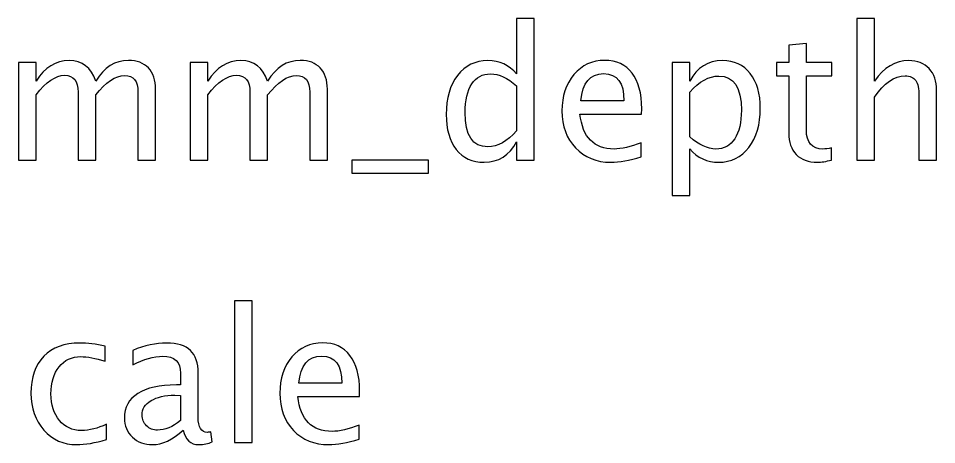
# Model space of a CAD drawing. Header units: centimetres. Extents: x -29.5 to 29.3, y -24.7 to 29.8.
# Drawn here: x -7.5 to -3.274, y 13.359 to 15.323 of the extents above; entities that cross this region are included whole.
import ezdxf

# ---------------------------------------------------------------- set-up
doc = ezdxf.new("R2010")
doc.units = ezdxf.units.CM
doc.header["$MEASUREMENT"] = 0
doc.layers.add('Layer 1', color=7, linetype='Continuous')

msp = doc.modelspace()

# ---------------------------------------------------------------- linework, layer by layer
at = {"layer": 'Layer 1'}
for points, knots in [([(-5.20702, 14.67044), (-5.20702, 14.67044), (-5.20702, 14.75468), (-5.20702, 14.75468), (-5.20702, 14.75468), (-5.24018, 14.69175), (-5.29013, 14.66028), (-5.35688, 14.66028), (-5.35688, 14.66028), (-5.41106, 14.66028), (-5.45368, 14.67989), (-5.48472, 14.71926), (-5.48472, 14.71926), (-5.51577, 14.75863), (-5.53129, 14.8124), (-5.53129, 14.88056), (-5.53129, 14.88056), (-5.53129, 14.95506), (-5.51365, 15.01503), (-5.47851, 15.06047), (-5.47851, 15.06047), (-5.44324, 15.10577), (-5.39695, 15.12849), (-5.33952, 15.12849), (-5.33952, 15.12849), (-5.28632, 15.12849), (-5.24201, 15.10817), (-5.20702, 15.06739), (-5.20702, 15.06739), (-5.20702, 15.06739), (-5.20702, 15.32322), (-5.20702, 15.32322), (-5.20702, 15.32322), (-5.20702, 15.32322), (-5.12573, 15.32322), (-5.12573, 15.32322), (-5.12573, 15.32322), (-5.12573, 15.32322), (-5.12573, 14.67044), (-5.12573, 14.67044), (-5.12573, 14.67044), (-5.12573, 14.67044), (-5.20702, 14.67044), (-5.20702, 14.67044)], [0, 0, 0, 0, 0.0833333, 0.0833333, 0.0833333, 0.0833333, 0.1666667, 0.1666667, 0.1666667, 0.1666667, 0.25, 0.25, 0.25, 0.25, 0.3333333, 0.3333333, 0.3333333, 0.3333333, 0.4166667, 0.4166667, 0.4166667, 0.4166667, 0.5, 0.5, 0.5, 0.5, 0.5833333, 0.5833333, 0.5833333, 0.5833333, 0.6666667, 0.6666667, 0.6666667, 0.6666667, 0.75, 0.75, 0.75, 0.75, 0.8333333, 0.8333333, 0.8333333, 0.8333333, 1, 1, 1, 1]), ([(-3.64166, 14.67044), (-3.64166, 14.67044), (-3.64166, 15.32322), (-3.64166, 15.32322), (-3.64166, 15.32322), (-3.64166, 15.32322), (-3.56038, 15.32322), (-3.56038, 15.32322), (-3.56038, 15.32322), (-3.56038, 15.32322), (-3.56038, 15.03437), (-3.56038, 15.03437), (-3.56038, 15.03437), (-3.51734, 15.09716), (-3.46456, 15.12849), (-3.40219, 15.12849), (-3.40219, 15.12849), (-3.36296, 15.12849), (-3.33178, 15.11621), (-3.30878, 15.09152), (-3.30878, 15.09152), (-3.28578, 15.06696), (-3.2742, 15.0338), (-3.2742, 14.99232), (-3.2742, 14.99232), (-3.2742, 14.99232), (-3.2742, 14.67044), (-3.2742, 14.67044), (-3.2742, 14.67044), (-3.2742, 14.67044), (-3.35549, 14.67044), (-3.35549, 14.67044), (-3.35549, 14.67044), (-3.35549, 14.67044), (-3.35549, 14.96579), (-3.35549, 14.96579), (-3.35549, 14.96579), (-3.35549, 14.99909), (-3.36042, 15.0228), (-3.37016, 15.03691), (-3.37016, 15.03691), (-3.38004, 15.05116), (-3.39627, 15.05821), (-3.41899, 15.05821), (-3.41899, 15.05821), (-3.46894, 15.05821), (-3.51607, 15.02562), (-3.56038, 14.96042), (-3.56038, 14.96042), (-3.56038, 14.96042), (-3.56038, 14.67044), (-3.56038, 14.67044), (-3.56038, 14.67044), (-3.56038, 14.67044), (-3.64166, 14.67044), (-3.64166, 14.67044)], [0, 0, 0, 0, 0.0666667, 0.0666667, 0.0666667, 0.0666667, 0.1333333, 0.1333333, 0.1333333, 0.1333333, 0.2, 0.2, 0.2, 0.2, 0.2666667, 0.2666667, 0.2666667, 0.2666667, 0.3333333, 0.3333333, 0.3333333, 0.3333333, 0.4, 0.4, 0.4, 0.4, 0.4666667, 0.4666667, 0.4666667, 0.4666667, 0.5333333, 0.5333333, 0.5333333, 0.5333333, 0.6, 0.6, 0.6, 0.6, 0.6666667, 0.6666667, 0.6666667, 0.6666667, 0.7333333, 0.7333333, 0.7333333, 0.7333333, 0.8, 0.8, 0.8, 0.8, 0.8666667, 0.8666667, 0.8666667, 0.8666667, 1, 1, 1, 1]), ([(-3.75765, 14.67058), (-3.78277, 14.66367), (-3.80464, 14.66028), (-3.82312, 14.66028), (-3.82312, 14.66028), (-3.86461, 14.66028), (-3.89693, 14.67213), (-3.92007, 14.69584), (-3.92007, 14.69584), (-3.94335, 14.71955), (-3.95492, 14.75243), (-3.95492, 14.79462), (-3.95492, 14.79462), (-3.95492, 14.79462), (-3.95492, 15.05821), (-3.95492, 15.05821), (-3.95492, 15.05821), (-3.95492, 15.05821), (-4.01109, 15.05821), (-4.01109, 15.05821), (-4.01109, 15.05821), (-4.01109, 15.05821), (-4.01109, 15.11918), (-4.01109, 15.11918), (-4.01109, 15.11918), (-4.01109, 15.11918), (-3.95492, 15.11918), (-3.95492, 15.11918), (-3.95492, 15.11918), (-3.95492, 15.11918), (-3.95492, 15.20031), (-3.95492, 15.20031), (-3.95492, 15.20031), (-3.95492, 15.20031), (-3.87364, 15.20808), (-3.87364, 15.20808), (-3.87364, 15.20808), (-3.87364, 15.20808), (-3.87364, 15.11918), (-3.87364, 15.11918), (-3.87364, 15.11918), (-3.87364, 15.11918), (-3.75596, 15.11918), (-3.75596, 15.11918), (-3.75596, 15.11918), (-3.75596, 15.11918), (-3.75596, 15.05821), (-3.75596, 15.05821), (-3.75596, 15.05821), (-3.75596, 15.05821), (-3.87364, 15.05821), (-3.87364, 15.05821), (-3.87364, 15.05821), (-3.87364, 15.05821), (-3.87364, 14.80929), (-3.87364, 14.80929), (-3.87364, 14.80929), (-3.87364, 14.75059), (-3.8481, 14.72124), (-3.79716, 14.72124), (-3.79716, 14.72124), (-3.78629, 14.72124), (-3.77317, 14.72307), (-3.75765, 14.7266), (-3.75765, 14.7266), (-3.75765, 14.7266), (-3.75765, 14.67058), (-3.75765, 14.67058)], [0, 0, 0, 0, 0.0555556, 0.0555556, 0.0555556, 0.0555556, 0.1111111, 0.1111111, 0.1111111, 0.1111111, 0.1666667, 0.1666667, 0.1666667, 0.1666667, 0.2222222, 0.2222222, 0.2222222, 0.2222222, 0.2777778, 0.2777778, 0.2777778, 0.2777778, 0.3333333, 0.3333333, 0.3333333, 0.3333333, 0.3888889, 0.3888889, 0.3888889, 0.3888889, 0.4444444, 0.4444444, 0.4444444, 0.4444444, 0.5, 0.5, 0.5, 0.5, 0.5555556, 0.5555556, 0.5555556, 0.5555556, 0.6111111, 0.6111111, 0.6111111, 0.6111111, 0.6666667, 0.6666667, 0.6666667, 0.6666667, 0.7222222, 0.7222222, 0.7222222, 0.7222222, 0.7777778, 0.7777778, 0.7777778, 0.7777778, 0.8333333, 0.8333333, 0.8333333, 0.8333333, 0.8888889, 0.8888889, 0.8888889, 0.8888889, 1, 1, 1, 1]), ([(-7.50009, 14.67044), (-7.50009, 14.67044), (-7.50009, 15.11918), (-7.50009, 15.11918), (-7.50009, 15.11918), (-7.50009, 15.11918), (-7.41881, 15.11918), (-7.41881, 15.11918), (-7.41881, 15.11918), (-7.41881, 15.11918), (-7.41881, 15.03437), (-7.41881, 15.03437), (-7.41881, 15.03437), (-7.37916, 15.09716), (-7.32836, 15.12849), (-7.26613, 15.12849), (-7.26613, 15.12849), (-7.20615, 15.12849), (-7.16537, 15.09716), (-7.14364, 15.03437), (-7.14364, 15.03437), (-7.10512, 15.09773), (-7.05488, 15.12934), (-6.99322, 15.12934), (-6.99322, 15.12934), (-6.95385, 15.12934), (-6.92323, 15.11776), (-6.90135, 15.09448), (-6.90135, 15.09448), (-6.87948, 15.0712), (-6.86847, 15.0386), (-6.86847, 14.99669), (-6.86847, 14.99669), (-6.86847, 14.99669), (-6.86847, 14.67044), (-6.86847, 14.67044), (-6.86847, 14.67044), (-6.86847, 14.67044), (-6.94975, 14.67044), (-6.94975, 14.67044), (-6.94975, 14.67044), (-6.94975, 14.67044), (-6.94975, 14.98328), (-6.94975, 14.98328), (-6.94975, 14.98328), (-6.94975, 15.03437), (-6.97007, 15.05991), (-7.01071, 15.05991), (-7.01071, 15.05991), (-7.05291, 15.05991), (-7.09722, 15.03013), (-7.14364, 14.97044), (-7.14364, 14.97044), (-7.14364, 14.97044), (-7.14364, 14.67044), (-7.14364, 14.67044), (-7.14364, 14.67044), (-7.14364, 14.67044), (-7.22492, 14.67044), (-7.22492, 14.67044), (-7.22492, 14.67044), (-7.22492, 14.67044), (-7.22492, 14.98357), (-7.22492, 14.98357), (-7.22492, 14.98357), (-7.22492, 15.03507), (-7.24552, 15.06075), (-7.28687, 15.06075), (-7.28687, 15.06075), (-7.32793, 15.06075), (-7.37196, 15.03084), (-7.41881, 14.97087), (-7.41881, 14.97087), (-7.41881, 14.97087), (-7.41881, 14.67044), (-7.41881, 14.67044), (-7.41881, 14.67044), (-7.41881, 14.67044), (-7.50009, 14.67044), (-7.50009, 14.67044)], [0, 0, 0, 0, 0.047619, 0.047619, 0.047619, 0.047619, 0.0952381, 0.0952381, 0.0952381, 0.0952381, 0.1428571, 0.1428571, 0.1428571, 0.1428571, 0.1904762, 0.1904762, 0.1904762, 0.1904762, 0.2380952, 0.2380952, 0.2380952, 0.2380952, 0.2857143, 0.2857143, 0.2857143, 0.2857143, 0.3333333, 0.3333333, 0.3333333, 0.3333333, 0.3809524, 0.3809524, 0.3809524, 0.3809524, 0.4285714, 0.4285714, 0.4285714, 0.4285714, 0.4761905, 0.4761905, 0.4761905, 0.4761905, 0.5238095, 0.5238095, 0.5238095, 0.5238095, 0.5714286, 0.5714286, 0.5714286, 0.5714286, 0.6190476, 0.6190476, 0.6190476, 0.6190476, 0.6666667, 0.6666667, 0.6666667, 0.6666667, 0.7142857, 0.7142857, 0.7142857, 0.7142857, 0.7619048, 0.7619048, 0.7619048, 0.7619048, 0.8095238, 0.8095238, 0.8095238, 0.8095238, 0.8571429, 0.8571429, 0.8571429, 0.8571429, 0.9047619, 0.9047619, 0.9047619, 0.9047619, 1, 1, 1, 1]), ([(-6.70958, 14.67044), (-6.70958, 14.67044), (-6.70958, 15.11918), (-6.70958, 15.11918), (-6.70958, 15.11918), (-6.70958, 15.11918), (-6.6283, 15.11918), (-6.6283, 15.11918), (-6.6283, 15.11918), (-6.6283, 15.11918), (-6.6283, 15.03437), (-6.6283, 15.03437), (-6.6283, 15.03437), (-6.58865, 15.09716), (-6.53785, 15.12849), (-6.47562, 15.12849), (-6.47562, 15.12849), (-6.41564, 15.12849), (-6.37486, 15.09716), (-6.35313, 15.03437), (-6.35313, 15.03437), (-6.31461, 15.09773), (-6.26437, 15.12934), (-6.20271, 15.12934), (-6.20271, 15.12934), (-6.16334, 15.12934), (-6.13272, 15.11776), (-6.11084, 15.09448), (-6.11084, 15.09448), (-6.08897, 15.0712), (-6.07796, 15.0386), (-6.07796, 14.99669), (-6.07796, 14.99669), (-6.07796, 14.99669), (-6.07796, 14.67044), (-6.07796, 14.67044), (-6.07796, 14.67044), (-6.07796, 14.67044), (-6.15924, 14.67044), (-6.15924, 14.67044), (-6.15924, 14.67044), (-6.15924, 14.67044), (-6.15924, 14.98328), (-6.15924, 14.98328), (-6.15924, 14.98328), (-6.15924, 15.03437), (-6.17956, 15.05991), (-6.2202, 15.05991), (-6.2202, 15.05991), (-6.2624, 15.05991), (-6.30671, 15.03013), (-6.35313, 14.97044), (-6.35313, 14.97044), (-6.35313, 14.97044), (-6.35313, 14.67044), (-6.35313, 14.67044), (-6.35313, 14.67044), (-6.35313, 14.67044), (-6.43441, 14.67044), (-6.43441, 14.67044), (-6.43441, 14.67044), (-6.43441, 14.67044), (-6.43441, 14.98357), (-6.43441, 14.98357), (-6.43441, 14.98357), (-6.43441, 15.03507), (-6.45501, 15.06075), (-6.49636, 15.06075), (-6.49636, 15.06075), (-6.53742, 15.06075), (-6.58145, 15.03084), (-6.6283, 14.97087), (-6.6283, 14.97087), (-6.6283, 14.97087), (-6.6283, 14.67044), (-6.6283, 14.67044), (-6.6283, 14.67044), (-6.6283, 14.67044), (-6.70958, 14.67044), (-6.70958, 14.67044)], [0, 0, 0, 0, 0.047619, 0.047619, 0.047619, 0.047619, 0.0952381, 0.0952381, 0.0952381, 0.0952381, 0.1428571, 0.1428571, 0.1428571, 0.1428571, 0.1904762, 0.1904762, 0.1904762, 0.1904762, 0.2380952, 0.2380952, 0.2380952, 0.2380952, 0.2857143, 0.2857143, 0.2857143, 0.2857143, 0.3333333, 0.3333333, 0.3333333, 0.3333333, 0.3809524, 0.3809524, 0.3809524, 0.3809524, 0.4285714, 0.4285714, 0.4285714, 0.4285714, 0.4761905, 0.4761905, 0.4761905, 0.4761905, 0.5238095, 0.5238095, 0.5238095, 0.5238095, 0.5714286, 0.5714286, 0.5714286, 0.5714286, 0.6190476, 0.6190476, 0.6190476, 0.6190476, 0.6666667, 0.6666667, 0.6666667, 0.6666667, 0.7142857, 0.7142857, 0.7142857, 0.7142857, 0.7619048, 0.7619048, 0.7619048, 0.7619048, 0.8095238, 0.8095238, 0.8095238, 0.8095238, 0.8571429, 0.8571429, 0.8571429, 0.8571429, 0.9047619, 0.9047619, 0.9047619, 0.9047619, 1, 1, 1, 1]), ([(-4.63354, 14.68483), (-4.68815, 14.66846), (-4.73485, 14.66028), (-4.7738, 14.66028), (-4.7738, 14.66028), (-4.84026, 14.66028), (-4.89431, 14.68229), (-4.93594, 14.72618), (-4.93594, 14.72618), (-4.97757, 14.77006), (-4.99845, 14.82693), (-4.99845, 14.89692), (-4.99845, 14.89692), (-4.99845, 14.9648), (-4.98011, 15.02054), (-4.94328, 15.06414), (-4.94328, 15.06414), (-4.90645, 15.1076), (-4.85931, 15.12934), (-4.80188, 15.12934), (-4.80188, 15.12934), (-4.74755, 15.12934), (-4.7055, 15.11), (-4.67587, 15.07134), (-4.67587, 15.07134), (-4.64624, 15.03267), (-4.63142, 14.97792), (-4.63142, 14.90694), (-4.63142, 14.90694), (-4.63142, 14.90694), (-4.63184, 14.88211), (-4.63184, 14.88211), (-4.63184, 14.88211), (-4.63184, 14.88211), (-4.91548, 14.88211), (-4.91548, 14.88211), (-4.91548, 14.88211), (-4.90362, 14.77486), (-4.85127, 14.72124), (-4.75856, 14.72124), (-4.75856, 14.72124), (-4.72455, 14.72124), (-4.68292, 14.73084), (-4.63354, 14.75003), (-4.63354, 14.75003), (-4.63354, 14.75003), (-4.63354, 14.68483), (-4.63354, 14.68483)], [0, 0, 0, 0, 0.0769231, 0.0769231, 0.0769231, 0.0769231, 0.1538462, 0.1538462, 0.1538462, 0.1538462, 0.2307692, 0.2307692, 0.2307692, 0.2307692, 0.3076923, 0.3076923, 0.3076923, 0.3076923, 0.3846154, 0.3846154, 0.3846154, 0.3846154, 0.4615385, 0.4615385, 0.4615385, 0.4615385, 0.5384615, 0.5384615, 0.5384615, 0.5384615, 0.6153846, 0.6153846, 0.6153846, 0.6153846, 0.6923077, 0.6923077, 0.6923077, 0.6923077, 0.7692308, 0.7692308, 0.7692308, 0.7692308, 0.8461538, 0.8461538, 0.8461538, 0.8461538, 1, 1, 1, 1]), ([(-4.49115, 14.50703), (-4.49115, 14.50703), (-4.49115, 15.11918), (-4.49115, 15.11918), (-4.49115, 15.11918), (-4.49115, 15.11918), (-4.40987, 15.11918), (-4.40987, 15.11918), (-4.40987, 15.11918), (-4.40987, 15.11918), (-4.40987, 15.03437), (-4.40987, 15.03437), (-4.40987, 15.03437), (-4.37657, 15.09716), (-4.32647, 15.12849), (-4.25973, 15.12849), (-4.25973, 15.12849), (-4.20568, 15.12849), (-4.16321, 15.10887), (-4.13216, 15.0695), (-4.13216, 15.0695), (-4.10112, 15.03013), (-4.08559, 14.97637), (-4.08559, 14.90821), (-4.08559, 14.90821), (-4.08559, 14.83399), (-4.10323, 14.77402), (-4.13837, 14.72858), (-4.13837, 14.72858), (-4.17351, 14.683), (-4.21979, 14.66028), (-4.27708, 14.66028), (-4.27708, 14.66028), (-4.33028, 14.66028), (-4.37459, 14.6806), (-4.40987, 14.72138), (-4.40987, 14.72138), (-4.40987, 14.72138), (-4.40987, 14.50703), (-4.40987, 14.50703), (-4.40987, 14.50703), (-4.40987, 14.50703), (-4.49115, 14.50703), (-4.49115, 14.50703)], [0, 0, 0, 0, 0.0833333, 0.0833333, 0.0833333, 0.0833333, 0.1666667, 0.1666667, 0.1666667, 0.1666667, 0.25, 0.25, 0.25, 0.25, 0.3333333, 0.3333333, 0.3333333, 0.3333333, 0.4166667, 0.4166667, 0.4166667, 0.4166667, 0.5, 0.5, 0.5, 0.5, 0.5833333, 0.5833333, 0.5833333, 0.5833333, 0.6666667, 0.6666667, 0.6666667, 0.6666667, 0.75, 0.75, 0.75, 0.75, 0.8333333, 0.8333333, 0.8333333, 0.8333333, 1, 1, 1, 1]), ([(-5.20702, 15.01179), (-5.24921, 15.0489), (-5.28914, 15.06753), (-5.32696, 15.06753), (-5.32696, 15.06753), (-5.36421, 15.06753), (-5.393, 15.05201), (-5.41346, 15.02082), (-5.41346, 15.02082), (-5.43392, 14.98978), (-5.44408, 14.94575), (-5.44408, 14.88874), (-5.44408, 14.88874), (-5.44408, 14.78389), (-5.40937, 14.7314), (-5.3398, 14.7314), (-5.3398, 14.7314), (-5.29465, 14.7314), (-5.25034, 14.75609), (-5.20702, 14.80534), (-5.20702, 14.80534), (-5.20702, 14.80534), (-5.20702, 15.01179), (-5.20702, 15.01179)], [0, 0, 0, 0, 0.1428571, 0.1428571, 0.1428571, 0.1428571, 0.2857143, 0.2857143, 0.2857143, 0.2857143, 0.4285714, 0.4285714, 0.4285714, 0.4285714, 0.5714286, 0.5714286, 0.5714286, 0.5714286, 0.7142857, 0.7142857, 0.7142857, 0.7142857, 1, 1, 1, 1]), ([(-4.91124, 14.94307), (-4.91124, 14.94307), (-4.71312, 14.94307), (-4.71312, 14.94307), (-4.71312, 14.94307), (-4.71312, 15.02661), (-4.74431, 15.06837), (-4.80654, 15.06837), (-4.80654, 15.06837), (-4.86919, 15.06837), (-4.90405, 15.02661), (-4.91124, 14.94307)], [0, 0, 0, 0, 0.25, 0.25, 0.25, 0.25, 0.5, 0.5, 0.5, 0.5, 1, 1, 1, 1]), ([(-4.40987, 14.7774), (-4.36796, 14.74001), (-4.32802, 14.72124), (-4.29007, 14.72124), (-4.29007, 14.72124), (-4.25267, 14.72124), (-4.22374, 14.7369), (-4.20342, 14.76809), (-4.20342, 14.76809), (-4.18296, 14.79927), (-4.1728, 14.84316), (-4.1728, 14.89989), (-4.1728, 14.89989), (-4.1728, 15.00487), (-4.20752, 15.05737), (-4.27694, 15.05737), (-4.27694, 15.05737), (-4.32238, 15.05737), (-4.36669, 15.03281), (-4.40987, 14.98357), (-4.40987, 14.98357), (-4.40987, 14.98357), (-4.40987, 14.7774), (-4.40987, 14.7774)], [0, 0, 0, 0, 0.1428571, 0.1428571, 0.1428571, 0.1428571, 0.2857143, 0.2857143, 0.2857143, 0.2857143, 0.4285714, 0.4285714, 0.4285714, 0.4285714, 0.5714286, 0.5714286, 0.5714286, 0.5714286, 0.7142857, 0.7142857, 0.7142857, 0.7142857, 1, 1, 1, 1]), ([(-5.96479, 14.60948), (-5.96479, 14.60948), (-5.96479, 14.67044), (-5.96479, 14.67044), (-5.96479, 14.67044), (-5.96479, 14.67044), (-5.61258, 14.67044), (-5.61258, 14.67044), (-5.61258, 14.67044), (-5.61258, 14.67044), (-5.61258, 14.60948), (-5.61258, 14.60948), (-5.61258, 14.60948), (-5.61258, 14.60948), (-5.96479, 14.60948), (-5.96479, 14.60948)], [0, 0, 0, 0, 0.2, 0.2, 0.2, 0.2, 0.4, 0.4, 0.4, 0.4, 0.6, 0.6, 0.6, 0.6, 1, 1, 1, 1]), ([(-6.50568, 13.3694), (-6.50568, 13.3694), (-6.50568, 14.02218), (-6.50568, 14.02218), (-6.50568, 14.02218), (-6.50568, 14.02218), (-6.4244, 14.02218), (-6.4244, 14.02218), (-6.4244, 14.02218), (-6.4244, 14.02218), (-6.4244, 13.3694), (-6.4244, 13.3694), (-6.4244, 13.3694), (-6.4244, 13.3694), (-6.50568, 13.3694), (-6.50568, 13.3694)], [0, 0, 0, 0, 0.2, 0.2, 0.2, 0.2, 0.4, 0.4, 0.4, 0.4, 0.6, 0.6, 0.6, 0.6, 1, 1, 1, 1]), ([(-7.09525, 13.38295), (-7.14788, 13.36714), (-7.19332, 13.35924), (-7.23156, 13.35924), (-7.23156, 13.35924), (-7.29224, 13.35924), (-7.34247, 13.38168), (-7.38241, 13.42641), (-7.38241, 13.42641), (-7.42234, 13.47128), (-7.44238, 13.52787), (-7.44238, 13.59603), (-7.44238, 13.59603), (-7.44238, 13.66884), (-7.42262, 13.72571), (-7.38311, 13.76635), (-7.38311, 13.76635), (-7.3436, 13.80713), (-7.28843, 13.82745), (-7.21759, 13.82745), (-7.21759, 13.82745), (-7.18273, 13.82745), (-7.14351, 13.82265), (-7.10033, 13.81306), (-7.10033, 13.81306), (-7.10033, 13.81306), (-7.10033, 13.74447), (-7.10033, 13.74447), (-7.10033, 13.74447), (-7.14619, 13.75802), (-7.18358, 13.76479), (-7.21237, 13.76479), (-7.21237, 13.76479), (-7.25414, 13.76479), (-7.28758, 13.74913), (-7.31256, 13.71795), (-7.31256, 13.71795), (-7.33753, 13.68676), (-7.35009, 13.64513), (-7.35009, 13.5932), (-7.35009, 13.5932), (-7.35009, 13.54283), (-7.33711, 13.50219), (-7.31129, 13.471), (-7.31129, 13.471), (-7.28546, 13.43996), (-7.25174, 13.42443), (-7.20983, 13.42443), (-7.20983, 13.42443), (-7.17272, 13.42443), (-7.13462, 13.43403), (-7.09525, 13.45322), (-7.09525, 13.45322), (-7.09525, 13.45322), (-7.09525, 13.38295), (-7.09525, 13.38295)], [0, 0, 0, 0, 0.0666667, 0.0666667, 0.0666667, 0.0666667, 0.1333333, 0.1333333, 0.1333333, 0.1333333, 0.2, 0.2, 0.2, 0.2, 0.2666667, 0.2666667, 0.2666667, 0.2666667, 0.3333333, 0.3333333, 0.3333333, 0.3333333, 0.4, 0.4, 0.4, 0.4, 0.4666667, 0.4666667, 0.4666667, 0.4666667, 0.5333333, 0.5333333, 0.5333333, 0.5333333, 0.6, 0.6, 0.6, 0.6, 0.6666667, 0.6666667, 0.6666667, 0.6666667, 0.7333333, 0.7333333, 0.7333333, 0.7333333, 0.8, 0.8, 0.8, 0.8, 0.8666667, 0.8666667, 0.8666667, 0.8666667, 1, 1, 1, 1]), ([(-6.7419, 13.42655), (-6.79072, 13.38168), (-6.83771, 13.35924), (-6.88287, 13.35924), (-6.88287, 13.35924), (-6.91998, 13.35924), (-6.95088, 13.37081), (-6.9753, 13.39409), (-6.9753, 13.39409), (-6.99985, 13.41738), (-7.01213, 13.44673), (-7.01213, 13.48215), (-7.01213, 13.48215), (-7.01213, 13.53111), (-6.99152, 13.56879), (-6.95032, 13.59504), (-6.95032, 13.59504), (-6.90911, 13.62128), (-6.84999, 13.63441), (-6.77294, 13.63441), (-6.77294, 13.63441), (-6.77294, 13.63441), (-6.75389, 13.63441), (-6.75389, 13.63441), (-6.75389, 13.63441), (-6.75389, 13.63441), (-6.75389, 13.68845), (-6.75389, 13.68845), (-6.75389, 13.68845), (-6.75389, 13.74052), (-6.78099, 13.76649), (-6.83531, 13.76649), (-6.83531, 13.76649), (-6.87736, 13.76649), (-6.92337, 13.75322), (-6.97318, 13.72669), (-6.97318, 13.72669), (-6.97318, 13.72669), (-6.97318, 13.79358), (-6.97318, 13.79358), (-6.97318, 13.79358), (-6.91843, 13.81616), (-6.86678, 13.82745), (-6.81838, 13.82745), (-6.81838, 13.82745), (-6.76857, 13.82745), (-6.73174, 13.81616), (-6.70817, 13.79344), (-6.70817, 13.79344), (-6.68447, 13.77072), (-6.67261, 13.73573), (-6.67261, 13.68845), (-6.67261, 13.68845), (-6.67261, 13.68845), (-6.67261, 13.48568), (-6.67261, 13.48568), (-6.67261, 13.48568), (-6.67261, 13.43925), (-6.65836, 13.41597), (-6.62971, 13.41597), (-6.62971, 13.41597), (-6.62619, 13.41597), (-6.62096, 13.41653), (-6.61405, 13.41766), (-6.61405, 13.41766), (-6.61405, 13.41766), (-6.60826, 13.3725), (-6.60826, 13.3725), (-6.60826, 13.3725), (-6.62675, 13.36361), (-6.64707, 13.35924), (-6.66937, 13.35924), (-6.66937, 13.35924), (-6.70733, 13.35924), (-6.73146, 13.38168), (-6.7419, 13.42655)], [0, 0, 0, 0, 0.05, 0.05, 0.05, 0.05, 0.1, 0.1, 0.1, 0.1, 0.15, 0.15, 0.15, 0.15, 0.2, 0.2, 0.2, 0.2, 0.25, 0.25, 0.25, 0.25, 0.3, 0.3, 0.3, 0.3, 0.35, 0.35, 0.35, 0.35, 0.4, 0.4, 0.4, 0.4, 0.45, 0.45, 0.45, 0.45, 0.5, 0.5, 0.5, 0.5, 0.55, 0.55, 0.55, 0.55, 0.6, 0.6, 0.6, 0.6, 0.65, 0.65, 0.65, 0.65, 0.7, 0.7, 0.7, 0.7, 0.75, 0.75, 0.75, 0.75, 0.8, 0.8, 0.8, 0.8, 0.85, 0.85, 0.85, 0.85, 0.9, 0.9, 0.9, 0.9, 1, 1, 1, 1]), ([(-5.93164, 13.38379), (-5.98625, 13.36742), (-6.03295, 13.35924), (-6.0719, 13.35924), (-6.0719, 13.35924), (-6.13836, 13.35924), (-6.19241, 13.38125), (-6.23404, 13.42514), (-6.23404, 13.42514), (-6.27567, 13.46902), (-6.29655, 13.52589), (-6.29655, 13.59588), (-6.29655, 13.59588), (-6.29655, 13.66376), (-6.27821, 13.7195), (-6.24138, 13.7631), (-6.24138, 13.7631), (-6.20455, 13.80656), (-6.15741, 13.8283), (-6.09998, 13.8283), (-6.09998, 13.8283), (-6.04565, 13.8283), (-6.0036, 13.80896), (-5.97397, 13.7703), (-5.97397, 13.7703), (-5.94434, 13.73163), (-5.92952, 13.67688), (-5.92952, 13.6059), (-5.92952, 13.6059), (-5.92952, 13.6059), (-5.92994, 13.58107), (-5.92994, 13.58107), (-5.92994, 13.58107), (-5.92994, 13.58107), (-6.21358, 13.58107), (-6.21358, 13.58107), (-6.21358, 13.58107), (-6.20172, 13.47382), (-6.14937, 13.4202), (-6.05666, 13.4202), (-6.05666, 13.4202), (-6.02265, 13.4202), (-5.98102, 13.4298), (-5.93164, 13.44899), (-5.93164, 13.44899), (-5.93164, 13.44899), (-5.93164, 13.38379), (-5.93164, 13.38379)], [0, 0, 0, 0, 0.0769231, 0.0769231, 0.0769231, 0.0769231, 0.1538462, 0.1538462, 0.1538462, 0.1538462, 0.2307692, 0.2307692, 0.2307692, 0.2307692, 0.3076923, 0.3076923, 0.3076923, 0.3076923, 0.3846154, 0.3846154, 0.3846154, 0.3846154, 0.4615385, 0.4615385, 0.4615385, 0.4615385, 0.5384615, 0.5384615, 0.5384615, 0.5384615, 0.6153846, 0.6153846, 0.6153846, 0.6153846, 0.6923077, 0.6923077, 0.6923077, 0.6923077, 0.7692308, 0.7692308, 0.7692308, 0.7692308, 0.8461538, 0.8461538, 0.8461538, 0.8461538, 1, 1, 1, 1]), ([(-6.20934, 13.64203), (-6.20934, 13.64203), (-6.01122, 13.64203), (-6.01122, 13.64203), (-6.01122, 13.64203), (-6.01122, 13.72557), (-6.04241, 13.76733), (-6.10464, 13.76733), (-6.10464, 13.76733), (-6.16729, 13.76733), (-6.20215, 13.72557), (-6.20934, 13.64203)], [0, 0, 0, 0, 0.25, 0.25, 0.25, 0.25, 0.5, 0.5, 0.5, 0.5, 1, 1, 1, 1]), ([(-6.75389, 13.47086), (-6.75389, 13.47086), (-6.75389, 13.58615), (-6.75389, 13.58615), (-6.75389, 13.58615), (-6.75389, 13.58615), (-6.78, 13.58699), (-6.78, 13.58699), (-6.78, 13.58699), (-6.82515, 13.58699), (-6.86156, 13.57867), (-6.88936, 13.56202), (-6.88936, 13.56202), (-6.91702, 13.54523), (-6.93085, 13.52307), (-6.93085, 13.49541), (-6.93085, 13.49541), (-6.93085, 13.47608), (-6.92393, 13.45971), (-6.91024, 13.44631), (-6.91024, 13.44631), (-6.89641, 13.4329), (-6.87962, 13.42613), (-6.85973, 13.42613), (-6.85973, 13.42613), (-6.82586, 13.42613), (-6.79058, 13.44108), (-6.75389, 13.47086)], [0, 0, 0, 0, 0.125, 0.125, 0.125, 0.125, 0.25, 0.25, 0.25, 0.25, 0.375, 0.375, 0.375, 0.375, 0.5, 0.5, 0.5, 0.5, 0.625, 0.625, 0.625, 0.625, 0.75, 0.75, 0.75, 0.75, 1, 1, 1, 1])]:
    msp.add_open_spline(points, degree=3, knots=knots, dxfattribs=at)

doc.saveas('drawing.dxf')
